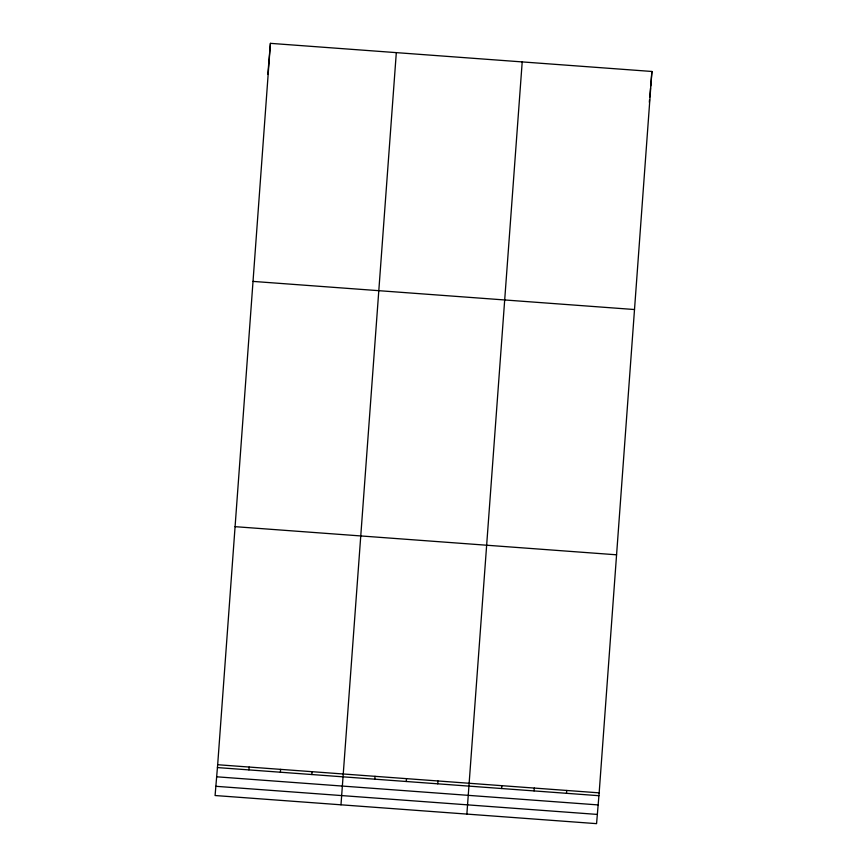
<?xml version="1.0" encoding="UTF-8"?>
<svg xmlns="http://www.w3.org/2000/svg" width="867" height="867" viewBox="0 0 867 867"><rect width="100%" height="100%" fill="white"/><g stroke="black" fill="none" stroke-linecap="round" stroke-linejoin="round"><path stroke-width="1.3" d="M217.671 764.727L270.428 43.35L651.919 71.473L599.162 792.85L596.572 823.65L215.081 795.527L217.671 764.727L599.162 792.85M396.317 52.627L340.98 804.804M522.205 61.915L466.869 814.091M267.838 74.15L270.428 43.35M248.905 769.896L249.143 767.046M280.377 772.215L280.615 769.365M311.849 774.534L312.087 771.684M374.793 779.184L375.032 776.333M406.265 781.503L406.504 778.653M437.737 783.822L437.976 780.972M501.635 788.526L501.874 785.686M534.061 790.921L534.3 788.07M566.487 793.316L566.725 790.466M649.329 102.273L649.546 99.64M649.773 97.006L650.499 88.293M650.705 85.92L651.919 71.473M253.023 281.407L634.503 309.53M235.076 526.67L616.567 554.804M217.433 767.577L598.913 795.7M216.652 776.799L598.143 804.923M215.861 786.304L597.341 814.427"/></g></svg>
